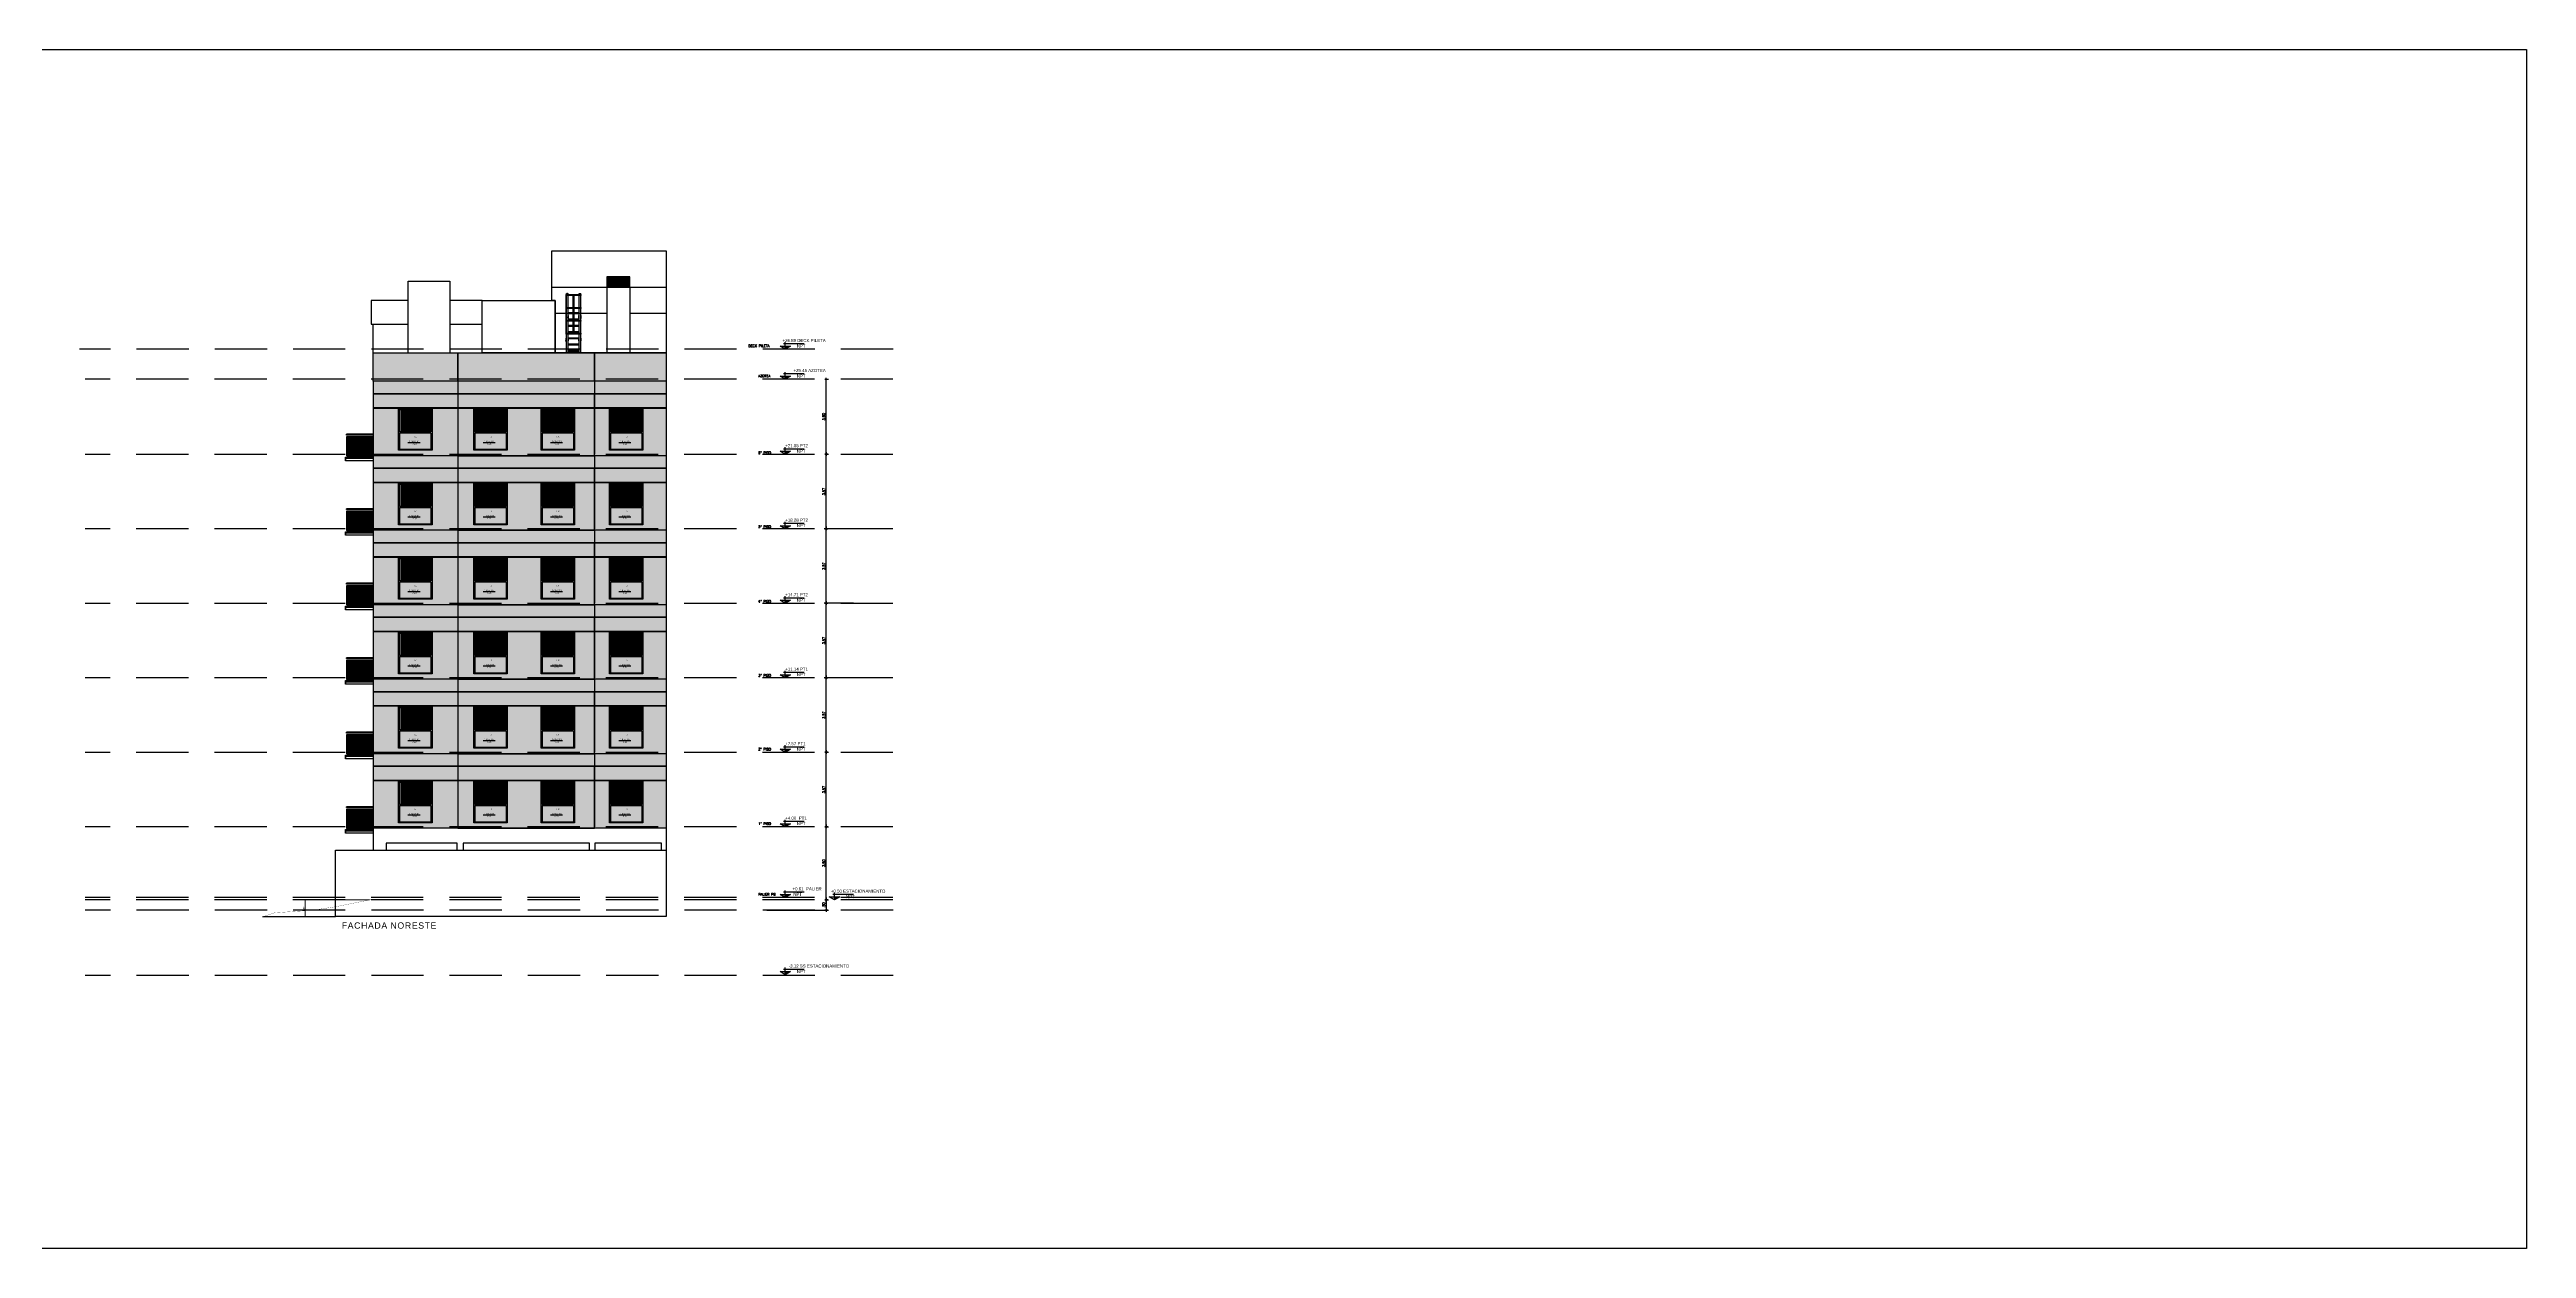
# Model space of a CAD drawing. Header units: metres. Extents: x 126 to 596, y -539 to -70.
# Drawn here: x 477.3 to 596, y -413.3 to -355.8 of the extents above; entities that cross this region are included whole.
import ezdxf
from ezdxf.enums import TextEntityAlignment as Align

# ---------------------------------------------------------------- set-up
doc = ezdxf.new("R2010")
doc.units = ezdxf.units.M
doc.header["$LTSCALE"] = 10
for name, pattern in [('CYPE_RAYA', [0.225, 0.1125, -0.1125]), ('DASHED2', [0.375, 0.25, -0.125]), ('HIDDEN', [0.375, 0.25, -0.125]), ('PHANTOM', [2.5, 1.25, -0.25, 0.25, -0.25, 0.25, -0.25])]:
    doc.linetypes.add(name, pattern=pattern)
for name, color, linetype in [('0-Llamadas', 2, 'Continuous'), ('0.1', 1, 'Continuous'), ('3', 3, 'Continuous'), ('A-Aberturas', 2, 'Continuous'), ('A-NIVELES', 1, 'Continuous'), ('A-Pisos', 1, 'Continuous'), ('Aberturas en Fachadas', 2, 'Continuous'), ('C-LINE', 8, 'PHANTOM'), ('Dr Ejes en bloque', 4, 'Continuous'), ('Expresión Vidrio', 252, 'Continuous'), ('Fachada', 3, 'Continuous'), ('Fachada 02', 2, 'Continuous'), ('PISO', 251, 'Continuous'), ('STEEL', 2, 'Continuous'), ('TCOTA', 1, 'Continuous'), ('Texto', 3, 'Continuous'), ('Texto Detalles Aberturas', 3, 'Continuous')]:
    doc.layers.add(name, color=color, linetype=linetype)
doc.layers.add('M1-Muro Común 20', color=12, linetype='Continuous', transparency=0.5)
doc.styles.add('1-50', font='arial.ttf', dxfattribs={"width": 1.1, "height": 0.075})
doc.styles.add('Arial', font='arial.ttf')
doc.styles.add('COTAS', font='ROMANS.shx', dxfattribs={"width": 0.7})
doc.styles.add('ROMANS', font='arial.ttf', dxfattribs={"width": 1.02, "height": 1.2})
doc.styles.add('T12', font='romans.shx', dxfattribs={"height": 0.12})
doc.dimstyles.new('1-50', dxfattribs={"dimscale": 0, "dimtxt": 0.075, "dimasz": 0.05, "dimexe": 0, "dimexo": 0.025, "dimgap": 0.02, "dimtad": 1, "dimzin": 4, "dimdsep": 46, "dimtxsty": '1-50', "dimblk": 'ARCHTICK', "dimcen": 0.09, "dimclrd": 256, "dimclre": 8, "dimclrt": 2, "dimadec": 0, "dimazin": 3, "dimtfac": 1, "dimtofl": 0, "dimtmove": 2, "dimatfit": 3, "dimldrblk": 'OPEN90', "dimfxl": 1, "dimtolj": 1, "dimtzin": 0, "dimlwd": 18, "dimlwe": 18, "dimarcsym": 0})
doc.dimstyles.new('DIM50', dxfattribs={"dimtxt": 0.12, "dimasz": 0.07, "dimexe": 0.1, "dimexo": 0.05, "dimgap": 0.06, "dimtad": 1, "dimzin": 4, "dimdsep": 46, "dimtxsty": 'T12', "dimblk1": 'COTA1', "dimblk2": 'COTA1', "dimsah": 1, "dimcen": 0.07, "dimclrt": 3, "dimadec": 0, "dimazin": 0, "dimtfac": 1, "dimtmove": 2, "dimatfit": 0, "dimldrblk": 'COTA1', "dimfxl": 1, "dimtolj": 1, "dimtzin": 4, "dimarcsym": 0})

# ---------------------------------------------------------------- blocks, each defined once
blk = doc.blocks.new('COTA1')
for p, q in [((-1.5, 0), (1, 0)), ((0, 1), (0, -1))]:
    blk.add_line(p, q)
at = {"const_width": 0.2}
blk.add_lwpolyline([(-0.5, -0.5), (0.5, 0.5)], dxfattribs=at)
blk = doc.blocks.new('*D64')
at = {"layer": 'Defpoints', "color": 0, "transparency": 16777216}
for p in [(568.96, -294.21), (568.96, -294.21), (568.96, -297.71)]:
    blk.add_point(p, dxfattribs=at)
at = {"layer": 'TCOTA', "color": 0, "lineweight": -2, "transparency": 16777216}
for p, q in [((568.96, -297.64), (568.96, -294.28)), ((569.01, -294.21), (569.06, -294.21)), ((569.01, -297.71), (569.06, -297.71))]:
    blk.add_line(p, q, dxfattribs=at)
at = {"layer": 'TCOTA', "color": 0, "lineweight": -2, "transparency": 16777216, "xscale": 0.07, "yscale": 0.07, "zscale": 0.07}
for p, rotation in [((568.96, -294.21), 90), ((568.96, -297.71), 270)]:
    blk.add_blockref('COTA1', p, dxfattribs=dict(at, rotation=rotation))
at = {"layer": 'TCOTA', "color": 3, "transparency": 16777216, "insert": (568.84, -295.96), "char_height": 0.12, "attachment_point": 5, "rotation": 90, "style": 'T12'}
blk.add_mtext('\\A1;3.50', dxfattribs=at)
blk = doc.blocks.new('*D65')
at = {"layer": 'Defpoints', "color": 0, "transparency": 16777216}
for p in [(568.96, -290.64), (568.96, -290.64), (568.96, -294.21)]:
    blk.add_point(p, dxfattribs=at)
at = {"layer": 'TCOTA', "color": 0, "lineweight": -2, "transparency": 16777216}
for p, q in [((568.96, -294.14), (568.96, -290.71)), ((569.01, -290.64), (569.06, -290.64)), ((569.01, -294.21), (569.06, -294.21))]:
    blk.add_line(p, q, dxfattribs=at)
at = {"layer": 'TCOTA', "color": 0, "lineweight": -2, "transparency": 16777216, "xscale": 0.07, "yscale": 0.07, "zscale": 0.07}
for p, rotation in [((568.96, -290.64), 90), ((568.96, -294.21), 270)]:
    blk.add_blockref('COTA1', p, dxfattribs=dict(at, rotation=rotation))
at = {"layer": 'TCOTA', "color": 3, "transparency": 16777216, "insert": (568.84, -292.43), "char_height": 0.12, "attachment_point": 5, "rotation": 90, "style": 'T12'}
blk.add_mtext('\\A1;3.57', dxfattribs=at)
blk = doc.blocks.new('*D66')
at = {"layer": 'Defpoints', "color": 0, "transparency": 16777216}
for p in [(568.96, -287.07), (570.31, -287.07), (568.96, -290.64)]:
    blk.add_point(p, dxfattribs=at)
at = {"layer": 'TCOTA', "color": 0, "lineweight": -2, "transparency": 16777216}
for p, q in [((570.26, -287.07), (568.86, -287.07)), ((568.96, -290.57), (568.96, -287.14)), ((569.01, -290.64), (569.06, -290.64))]:
    blk.add_line(p, q, dxfattribs=at)
at = {"layer": 'TCOTA', "color": 0, "lineweight": -2, "transparency": 16777216, "xscale": 0.07, "yscale": 0.07, "zscale": 0.07}
for p, rotation in [((568.96, -287.07), 90), ((568.96, -290.64), 270)]:
    blk.add_blockref('COTA1', p, dxfattribs=dict(at, rotation=rotation))
at = {"layer": 'TCOTA', "color": 3, "transparency": 16777216, "insert": (568.84, -288.86), "char_height": 0.12, "attachment_point": 5, "rotation": 90, "style": 'T12'}
blk.add_mtext('\\A1;3.57', dxfattribs=at)
blk = doc.blocks.new('*D67')
at = {"layer": 'Defpoints', "color": 0, "transparency": 16777216}
for p in [(568.96, -276.36), (568.96, -276.36), (570.31, -279.93)]:
    blk.add_point(p, dxfattribs=at)
at = {"layer": 'TCOTA', "color": 0, "lineweight": -2, "transparency": 16777216}
for p, q in [((568.96, -279.86), (568.96, -276.43)), ((569.01, -276.36), (569.06, -276.36)), ((570.26, -279.93), (568.86, -279.93))]:
    blk.add_line(p, q, dxfattribs=at)
at = {"layer": 'TCOTA', "color": 0, "lineweight": -2, "transparency": 16777216, "xscale": 0.07, "yscale": 0.07, "zscale": 0.07}
for p, rotation in [((568.96, -276.36), 90), ((568.96, -279.93), 270)]:
    blk.add_blockref('COTA1', p, dxfattribs=dict(at, rotation=rotation))
at = {"layer": 'TCOTA', "color": 3, "transparency": 16777216, "insert": (568.84, -278.15), "char_height": 0.12, "attachment_point": 5, "rotation": 90, "style": 'T12'}
blk.add_mtext('\\A1;3.57', dxfattribs=at)
blk = doc.blocks.new('*D68')
at = {"layer": 'Defpoints', "color": 0, "transparency": 16777216}
for p in [(568.96, -283.5), (570.31, -283.5), (570.31, -287.07)]:
    blk.add_point(p, dxfattribs=at)
at = {"layer": 'TCOTA', "color": 0, "lineweight": -2, "transparency": 16777216}
for p, q in [((570.26, -283.5), (568.86, -283.5)), ((568.96, -287), (568.96, -283.57)), ((570.26, -287.07), (568.86, -287.07))]:
    blk.add_line(p, q, dxfattribs=at)
at = {"layer": 'TCOTA', "color": 0, "lineweight": -2, "transparency": 16777216, "xscale": 0.07, "yscale": 0.07, "zscale": 0.07}
for p, rotation in [((568.96, -283.5), 90), ((568.96, -287.07), 270)]:
    blk.add_blockref('COTA1', p, dxfattribs=dict(at, rotation=rotation))
at = {"layer": 'TCOTA', "color": 3, "transparency": 16777216, "insert": (568.84, -285.29), "char_height": 0.12, "attachment_point": 5, "rotation": 90, "style": 'T12'}
blk.add_mtext('\\A1;3.57', dxfattribs=at)
blk = doc.blocks.new('*D69')
at = {"layer": 'Defpoints', "color": 0, "transparency": 16777216}
for p in [(568.96, -279.93), (570.31, -279.93), (570.31, -283.5)]:
    blk.add_point(p, dxfattribs=at)
at = {"layer": 'TCOTA', "color": 0, "lineweight": -2, "transparency": 16777216}
for p, q in [((570.26, -279.93), (568.86, -279.93)), ((568.96, -283.43), (568.96, -280)), ((570.26, -283.5), (568.86, -283.5))]:
    blk.add_line(p, q, dxfattribs=at)
at = {"layer": 'TCOTA', "color": 0, "lineweight": -2, "transparency": 16777216, "xscale": 0.07, "yscale": 0.07, "zscale": 0.07}
for p, rotation in [((568.96, -279.93), 90), ((568.96, -283.5), 270)]:
    blk.add_blockref('COTA1', p, dxfattribs=dict(at, rotation=rotation))
at = {"layer": 'TCOTA', "color": 3, "transparency": 16777216, "insert": (568.84, -281.72), "char_height": 0.12, "attachment_point": 5, "rotation": 90, "style": 'T12'}
blk.add_mtext('\\A1;3.57', dxfattribs=at)
blk = doc.blocks.new('*D70')
at = {"layer": 'Defpoints', "color": 0, "transparency": 16777216}
for p in [(568.96, -272.76), (568.96, -272.76), (568.96, -276.36)]:
    blk.add_point(p, dxfattribs=at)
at = {"layer": 'TCOTA', "color": 0, "lineweight": -2, "transparency": 16777216}
for p, q in [((568.96, -276.29), (568.96, -272.83)), ((569.01, -272.76), (569.06, -272.76)), ((569.01, -276.36), (569.06, -276.36))]:
    blk.add_line(p, q, dxfattribs=at)
at = {"layer": 'TCOTA', "color": 0, "lineweight": -2, "transparency": 16777216, "xscale": 0.07, "yscale": 0.07, "zscale": 0.07}
for p, rotation in [((568.96, -272.76), 90), ((568.96, -276.36), 270)]:
    blk.add_blockref('COTA1', p, dxfattribs=dict(at, rotation=rotation))
at = {"layer": 'TCOTA', "color": 3, "transparency": 16777216, "insert": (568.84, -274.56), "char_height": 0.12, "attachment_point": 5, "rotation": 90, "style": 'T12'}
blk.add_mtext('\\A1;3.60', dxfattribs=at)
blk = doc.blocks.new('NivelGen')
blk.add_hatch(color=256).paths.add_polyline_path([(0.25, 0.15), (0, 0.15), (0, 0)])
for p, q in [((-0.08, 0.27), (0.91, 0.27)), ((0, 0), (0, 0.34))]:
    blk.add_line(p, q)
at = {"const_width": 0.01}
blk.add_lwpolyline([(-0.25, 0.15), (0, 0), (0.25, 0.15)], dxfattribs=at)
blk.add_lwpolyline([(0, 0), (-0.25, 0.15), (0.25, 0.15), (0, 0)])
at = {"style": 'COTAS', "width": 0.7}
for tag, p in [('NPT.INT', (0.97, 0.05)), ('NIVEL', (0.97, 0.37))]:
    blk.add_attdef(tag, text='', height=0.2, dxfattribs=at).set_placement(p, align=Align.RIGHT)
blk = doc.blocks.new('*D63')
at = {"layer": 'Defpoints', "color": 0, "transparency": 16777216}
for p in [(568.96, -297.71), (566.07, -298.21), (568.96, -298.21)]:
    blk.add_point(p, dxfattribs=at)
at = {"layer": 'TCOTA', "color": 0, "lineweight": -2, "transparency": 16777216}
for p, q in [((568.96, -297.78), (568.96, -298.14)), ((569.01, -297.71), (569.06, -297.71)), ((566.12, -298.21), (569.06, -298.21))]:
    blk.add_line(p, q, dxfattribs=at)
at = {"layer": 'TCOTA', "color": 0, "lineweight": -2, "transparency": 16777216, "xscale": 0.07, "yscale": 0.07, "zscale": 0.07}
for p, rotation in [((568.96, -297.71), 90), ((568.96, -298.21), 270)]:
    blk.add_blockref('COTA1', p, dxfattribs=dict(at, rotation=rotation))
at = {"layer": 'TCOTA', "color": 3, "transparency": 16777216, "insert": (568.84, -297.96), "char_height": 0.12, "attachment_point": 5, "rotation": 90, "style": 'T12'}
blk.add_mtext('\\A1;.50', dxfattribs=at)
blk = doc.blocks.new('aberturas 2')
at = {"layer": 'Expresión Vidrio'}
h = blk.add_hatch(dxfattribs=at)
h.set_pattern_fill('DOTS', color=252, scale=0.01)
h.set_pattern_definition([(0, (-1009.145685, 397.000675), (0.0079375, 0.015875), [0, -0.015875])])
h.paths.add_polyline_path([(315.62, -169.08), (315.62, -168.08), (316.29, -168.08), (316.29, -169.08)])
h = blk.add_hatch(dxfattribs=at)
h.set_pattern_fill('DOTS', color=252, scale=0.01)
h.set_pattern_definition([(0, (-1009.595685, 397.000675), (0.0079375, 0.015875), [0, -0.015875])])
h.paths.add_polyline_path([(316.34, -169.08), (316.34, -168.08), (317.02, -168.08), (317.02, -169.08)])
h = blk.add_hatch(dxfattribs=at)
h.set_pattern_fill('DOTS', color=252, scale=0.01)
h.set_pattern_definition([(0, (0, -0.05), (0.0079375, 0.015875), [0, -0.015875])])
h.paths.add_polyline_path([(317.07, -169.93), (317.07, -169.15), (315.57, -169.15), (315.57, -169.93)])
at = {"layer": 'A-Aberturas'}
for p, q in [((315.57, -169.15), (315.57, -169.93)), ((315.57, -169.15), (317.07, -169.15)), ((317.07, -169.15), (317.07, -169.93)), ((315.57, -169.93), (317.07, -169.93))]:
    blk.add_line(p, q, dxfattribs=at)
for points in [[(317.12, -169.98), (315.52, -169.98), (315.52, -167.98), (317.12, -167.98)], [(315.57, -169.1), (315.57, -168.03), (317.07, -168.03), (317.07, -169.1)], [(317.07, -168.03), (316.29, -168.03), (316.29, -169.1), (317.07, -169.1)]]:
    blk.add_lwpolyline(points, close=True, dxfattribs=at)
at = {"layer": 'A-Aberturas', "color": 1}
blk.add_lwpolyline([(316.29, -168.08), (315.62, -168.08), (315.62, -169.05), (316.29, -169.05)], dxfattribs=at)
blk.add_lwpolyline([(317.02, -168.08), (316.34, -168.08), (316.34, -169.05), (317.02, -169.05)], close=True, dxfattribs=at)
at = {"layer": 'Texto Detalles Aberturas', "color": 3}
blk.add_line((316.55, -169.62), (315.97, -169.62), dxfattribs=at)
at = {"layer": 'Texto Detalles Aberturas'}
blk.add_lwpolyline([(315.86, -168.53), (315.86, -168.61), (315.92, -168.57)], close=True, dxfattribs=at)
at = {"layer": 'Texto Detalles Aberturas', "color": 3, "style": 'ROMANS'}
for s, p in [('1.60x2.00', (316.03, -169.59)), ('0.20', (316.17, -169.71))]:
    blk.add_text(s, height=0.075, dxfattribs=at).set_placement(p)
for p in [(316.32, -169.33), (316.66, -168.57)]:
    blk.add_text('FIJO', height=0.05, dxfattribs=at).set_placement(p, align=Align.MIDDLE_CENTER)
blk = doc.blocks.new('GGGG')
at = {"layer": '0.1', "transparency": 33554636}
h = blk.add_hatch(color=253, dxfattribs=at)
h.dxf.hatch_style = 1
h.paths.add_polyline_path([(-29.96, -371.45), (-30.02, -371.49), (-29.96, -371.53)], flags=16)
h.paths.add_polyline_path([(-19.67, -371.49), (-19.61, -371.53), (-19.61, -371.45)], flags=16)
h.paths.add_polyline_path([(-20.32, -371.53), (-20.49, -371.53), (-20.49, -371.45), (-20.32, -371.45)], flags=0)
h.paths.add_polyline_path([(-19.97, -372.28), (-20.15, -372.28), (-20.15, -372.21), (-19.97, -372.21)])
h.paths.add_polyline_path([(-28.31, -373.09), (-32.36, -373.16), (-32.36, -373.16), (-28.31, -373.09)])
h.paths.add_polyline_path([(-28.31, -369.59), (-32.36, -369.59), (-32.36, -370.89), (-28.31, -370.89)])
h.paths.add_polyline_path([(-18.32, -369.59), (-21.76, -369.59), (-21.76, -370.89), (-18.32, -370.89)])
at = {"layer": 'M1-Muro Común 20', "transparency": 33554687}
h = blk.add_hatch(color=8, dxfattribs=at)
h.dxf.hatch_style = 1
h.paths.add_polyline_path([(-21.76, -369.59), (-28.31, -369.59), (-28.31, -370.19), (-21.76, -370.19)])
h = blk.add_hatch(color=8, dxfattribs=at)
h.dxf.hatch_style = 1
h.paths.add_polyline_path([(-28.31, -370.21), (-28.31, -373.16), (-21.76, -373.16), (-21.76, -370.21)])
h.paths.add_polyline_path([(-24.31, -370.89), (-22.71, -370.89), (-22.71, -372.89), (-24.31, -372.89)], flags=16)
h.paths.add_polyline_path([(-24.26, -370.94), (-22.76, -370.94), (-22.76, -372.01), (-24.26, -372.01)], flags=0)
h.paths.add_polyline_path([(-24.21, -370.99), (-23.54, -370.99), (-23.54, -370.94), (-22.76, -370.94), (-22.76, -372.01), (-23.54, -372.01), (-23.54, -371.96), (-24.21, -371.96)], flags=0)
h.paths.add_polyline_path([(-23.97, -371.45), (-23.91, -371.49), (-23.97, -371.53)], flags=0)
h.paths.add_polyline_path([(-24.26, -372.06), (-22.76, -372.06), (-22.76, -372.84), (-24.26, -372.84)], flags=0)
h.paths.add_polyline_path([(-25.95, -372.89), (-27.55, -372.89), (-27.55, -370.89), (-25.95, -370.89)], flags=16)
h.paths.add_polyline_path([(-26, -372.01), (-27.5, -372.01), (-27.5, -370.94), (-26, -370.94)], flags=0)
h.paths.add_polyline_path([(-26, -372.01), (-26.77, -372.01), (-26.77, -371.96), (-27.45, -371.96), (-27.45, -370.99), (-26.77, -370.99), (-26.77, -370.94), (-26, -370.94)], flags=0)
h.paths.add_polyline_path([(-26.05, -371.96), (-26.72, -371.96), (-26.72, -370.99), (-26.05, -370.99)], flags=0)
h.paths.add_polyline_path([(-26, -372.06), (-26, -372.84), (-27.5, -372.84), (-27.5, -372.06)], flags=0)
h.paths.add_polyline_path([(-26.49, -371.53), (-26.32, -371.53), (-26.32, -371.45), (-26.49, -371.45)], flags=8)
h.paths.add_polyline_path([(-26.84, -372.28), (-26.66, -372.28), (-26.66, -372.21), (-26.84, -372.21)], flags=8)
h.paths.add_polyline_path([(-27.05, -372.53), (-26.55, -372.53), (-26.55, -372.41), (-27.05, -372.41)], flags=8)
h.paths.add_polyline_path([(-26.91, -372.64), (-26.67, -372.64), (-26.67, -372.53), (-26.91, -372.53)], flags=8)
h.paths.add_polyline_path([(-23.26, -371.53), (-23.08, -371.53), (-23.08, -371.45), (-23.26, -371.45)], flags=8)
h.paths.add_polyline_path([(-23.6, -372.28), (-23.43, -372.28), (-23.43, -372.21), (-23.6, -372.21)], flags=8)
h.paths.add_polyline_path([(-23.82, -372.53), (-23.32, -372.53), (-23.32, -372.41), (-23.82, -372.41)], flags=8)
h.paths.add_polyline_path([(-23.68, -372.64), (-23.44, -372.64), (-23.44, -372.53), (-23.68, -372.53)], flags=8)
at = {"layer": 'M1-Muro Común 20', "transparency": 33554534}
h = blk.add_hatch(color=254, dxfattribs=at)
h.dxf.hatch_style = 1
h.paths.add_polyline_path([(-28.31, -370.89), (-29.54, -370.89), (-29.54, -372.89), (-31.14, -372.89), (-31.14, -370.89), (-32.36, -370.89), (-32.36, -373.16), (-28.31, -373.16)])
h.paths.add_polyline_path([(-18.32, -370.89), (-19.44, -370.89), (-19.44, -372.89), (-21.04, -372.89), (-21.04, -370.89), (-21.76, -370.89), (-21.76, -373.16), (-18.32, -373.16)])
at = {"layer": 'M1-Muro Común 20', "transparency": 33554460}
h = blk.add_hatch(color=141, dxfattribs=at)
h.dxf.hatch_style = 1
h.paths.add_polyline_path([(-33.63, -373.15), (-32.36, -373.15), (-32.36, -372.25), (-33.63, -372.25)])
at = {"layer": 'A-Aberturas'}
blk.add_line((-28.31, -373.16, 0), (-21.76, -373.16, 0), dxfattribs=at)
at = {"layer": 'A-Aberturas', "elevation": 0}
blk.add_lwpolyline([(-28.31, -370.21), (-28.31, -373.16), (-21.76, -373.16), (-21.76, -370.21)], close=True, dxfattribs=at)
at = {"layer": 'A-Aberturas', "color": 253, "elevation": 0}
for points in [[(-32.36, -372.17), (-33.64, -372.17), (-33.64, -372.13)], [(-32.36, -372.13), (-33.64, -372.13)], [(-32.36, -373.15), (-33.63, -373.15), (-33.63, -373.17)], [(-32.36, -373.17), (-33.63, -373.17)], [(-33.55, -373.23), (-33.55, -373.17), (-33.59, -373.17)], [(-33.59, -373.23), (-33.59, -373.17)], [(-32.45, -373.23), (-32.45, -373.17), (-32.41, -373.17)], [(-32.41, -373.23), (-32.41, -373.17)]]:
    blk.add_lwpolyline(points, dxfattribs=at)
blk.add_lwpolyline([(-33.63, -373.15), (-32.36, -373.15), (-32.36, -372.25), (-33.63, -372.25)], close=True, dxfattribs=at)
at = {"layer": 'Fachada'}
for p, q in [((-32.36, -369.59, 0), (-32.36, -373.16, 0)), ((-21.76, -369.59, 0), (-21.76, -373.09, 0)), ((-18.32, -369.59, 0), (-18.32, -373.16, 0))]:
    blk.add_line(p, q, dxfattribs=at)
at = {"layer": 'Fachada', "elevation": 0}
blk.add_lwpolyline([(-28.31, -369.59), (-28.31, -373.09)], dxfattribs=at)
at = {"layer": 'Fachada 02', "color": 1}
for p, q in [((-18.32, -369.59, 0), (-32.36, -369.59, 0)), ((-18.32, -370.19, 0), (-32.36, -370.19, 0)), ((-18.32, -370.21, 0), (-32.36, -370.21, 0)), ((-18.32, -370.87, 0), (-32.36, -370.87, 0)), ((-18.32, -370.89, 0), (-32.36, -370.89, 0)), ((-18.32, -373.16, 0), (-32.36, -373.16, 0))]:
    blk.add_line(p, q, dxfattribs=at)
at = {"layer": 'Fachada 02', "color": 253}
for p, q in [((-33.69, -373.28, 0), (-33.69, -373.23, 0)), ((-33.69, -373.23, 0), (-32.36, -373.23, 0)), ((-33.69, -373.28, 0), (-33.69, -373.23, 0)), ((-33.69, -373.28, 0), (-33.69, -373.4, 0)), ((-33.69, -373.28, 0), (-33.69, -373.4, 0)), ((-32.36, -373.4, 0), (-33.69, -373.4, 0)), ((-32.36, -373.23, 0), (-33.53, -373.23, 0))]:
    blk.add_line(p, q, dxfattribs=at)
at = {"layer": 'Fachada 02', "color": 253, "linetype": 'DASHED2', "elevation": 0}
blk.add_lwpolyline([(-33.69, -373.4), (-33.69, -373.28), (-32.36, -373.28)], dxfattribs=at)
at = {"layer": 'Aberturas en Fachadas'}
for p in [(-346.66, -202.92, 0), (-343.06, -202.92, 0), (-339.83, -202.92, 0), (-336.56, -202.92, 0)]:
    blk.add_blockref('aberturas 2', p, dxfattribs=at)
blk = doc.blocks.new('_Origin')
at = {"color": 0, "linetype": 'ByBlock', "lineweight": -2}
blk.add_line((0, 0), (-1, 0), dxfattribs=at)
blk.add_circle((0, 0), 0.5, dxfattribs=at)
blk = doc.blocks.new('_ArchTick')
at = {"color": 0, "linetype": 'ByBlock', "const_width": 0.15}
blk.add_lwpolyline([(-0.5, -0.5), (0.5, 0.5)], dxfattribs=at)
blk = doc.blocks.new('*D149')
at = {"layer": 'A-Pisos', "color": 8, "lineweight": 18, "transparency": 16777216}
for p, q in [((487.55, -397.41), (489.59, -397.41)), ((492.67, -396.59), (489.59, -396.59))]:
    blk.add_line(p, q, dxfattribs=at)
at = {"layer": 'A-Pisos', "lineweight": 18, "transparency": 16777216}
blk.add_line((489.59, -396.59), (489.59, -397.41), dxfattribs=at)
at = {"layer": 'Defpoints', "color": 0, "transparency": 16777216}
for p in [(487.53, -397.41, 0), (489.59, -397.41), (492.7, -396.59, 0)]:
    blk.add_point(p, dxfattribs=at)
at = {"layer": 'A-Pisos', "lineweight": 18, "transparency": 16777216, "xscale": 0.05, "yscale": 0.05, "zscale": 0.05}
for p, rotation in [((489.59, -396.59), 90), ((489.59, -397.41), 270)]:
    blk.add_blockref('_ArchTick', p, dxfattribs=dict(at, rotation=rotation))
at = {"layer": 'A-Pisos', "color": 2, "transparency": 16777216, "insert": (489.53, -397), "char_height": 0.075, "attachment_point": 5, "rotation": 90, "style": '1-50'}
blk.add_mtext('\\A1;.82', dxfattribs=at)
blk = doc.blocks.new('_Open90')
at = {"color": 0, "linetype": 'ByBlock', "lineweight": -2}
for p, q in [((0, 0), (-1, 0)), ((-0.5, 0.5), (0, 0)), ((0, 0), (-0.5, -0.5))]:
    blk.add_line(p, q, dxfattribs=at)
blk = doc.blocks.new('niveles')
at = {"layer": 'PISO', "linetype": 'HIDDEN'}
for p, q in [((572.165, -271.324, 0), (533.187, -271.324, 0)), ((572.152, -272.764), (533.455, -272.764)), ((572.152, -276.364), (533.455, -276.364)), ((572.152, -279.934), (533.455, -279.934)), ((572.152, -283.504), (533.455, -283.504)), ((572.152, -287.074), (533.455, -287.074)), ((572.152, -290.644), (533.455, -290.644)), ((572.152, -294.214), (533.455, -294.214)), ((572.152, -297.714), (533.455, -297.714)), ((572.165, -298.214), (533.455, -298.214)), ((572.165, -301.334), (533.455, -301.334))]:
    blk.add_line(p, q, dxfattribs=at)
at = {"layer": 'PISO', "color": 41, "linetype": 'HIDDEN', "true_color": 0xf4ee51}
blk.add_line((572.152, -297.604), (533.455, -297.604), dxfattribs=at)
at = {"layer": 'A-NIVELES'}
ref = blk.add_blockref('NivelGen', (566.994, -271.324, 0), dxfattribs=at)
ref.add_attrib('NIVEL', '+26.89 DECK PILETA', dxfattribs={"layer": '0', "height": 0.15, "style": 'Arial'}).set_placement((568.933, -270.981, 0), align=Align.RIGHT)
ref.add_attrib('NPT.INT', 'NPT', dxfattribs={"layer": '0', "height": 0.15, "style": 'Arial'}).set_placement((567.967, -271.243, 0), align=Align.RIGHT)
ref = blk.add_blockref('NivelGen', (566.994, -272.764), dxfattribs=at)
ref.add_attrib('NIVEL', '+25.45 AZOTEA', dxfattribs={"layer": '0', "height": 0.15, "style": 'Arial'}).set_placement((568.933, -272.421), align=Align.RIGHT)
ref.add_attrib('NPT.INT', 'NPT', dxfattribs={"layer": '0', "height": 0.15, "style": 'Arial'}).set_placement((567.967, -272.683), align=Align.RIGHT)
ref = blk.add_blockref('NivelGen', (566.994, -276.364), dxfattribs=at)
ref.add_attrib('NIVEL', '+21.85 PT2', dxfattribs={"layer": '0', "height": 0.15, "style": 'Arial'}).set_placement((568.083, -276.021), align=Align.RIGHT)
ref.add_attrib('NPT.INT', 'NPT', dxfattribs={"layer": '0', "height": 0.15, "style": 'Arial'}).set_placement((567.967, -276.283), align=Align.RIGHT)
ref = blk.add_blockref('NivelGen', (566.994, -279.934), dxfattribs=at)
ref.add_attrib('NIVEL', '+18.28 PT2', dxfattribs={"layer": '0', "height": 0.15, "style": 'Arial'}).set_placement((568.083, -279.591), align=Align.RIGHT)
ref.add_attrib('NPT.INT', 'NPT', dxfattribs={"layer": '0', "height": 0.15, "style": 'Arial'}).set_placement((567.967, -279.853), align=Align.RIGHT)
ref = blk.add_blockref('NivelGen', (566.994, -283.504), dxfattribs=at)
ref.add_attrib('NIVEL', '+14.71 PT2', dxfattribs={"layer": '0', "height": 0.15, "style": 'Arial'}).set_placement((568.083, -283.161), align=Align.RIGHT)
ref.add_attrib('NPT.INT', 'NPT', dxfattribs={"layer": '0', "height": 0.15, "style": 'Arial'}).set_placement((567.967, -283.423), align=Align.RIGHT)
ref = blk.add_blockref('NivelGen', (566.994, -287.074), dxfattribs=at)
ref.add_attrib('NIVEL', '+11.14 PT1', dxfattribs={"layer": '0', "height": 0.15, "style": 'Arial'}).set_placement((568.083, -286.731), align=Align.RIGHT)
ref.add_attrib('NPT.INT', 'NPT', dxfattribs={"layer": '0', "height": 0.15, "style": 'Arial'}).set_placement((567.967, -286.993), align=Align.RIGHT)
ref = blk.add_blockref('NivelGen', (566.994, -290.644), dxfattribs=at)
ref.add_attrib('NIVEL', '+7.57 PT1', dxfattribs={"layer": '0', "height": 0.15, "style": 'Arial'}).set_placement((567.966, -290.301), align=Align.RIGHT)
ref.add_attrib('NPT.INT', 'NPT', dxfattribs={"layer": '0', "height": 0.15, "style": 'Arial'}).set_placement((567.967, -290.563), align=Align.RIGHT)
ref = blk.add_blockref('NivelGen', (566.994, -294.214), dxfattribs=at)
ref.add_attrib('NIVEL', '+4.00  PT1', dxfattribs={"layer": '0', "height": 0.15, "style": 'Arial'}).set_placement((568.025, -293.871), align=Align.RIGHT)
ref.add_attrib('NPT.INT', 'NPT', dxfattribs={"layer": '0', "height": 0.15, "style": 'Arial'}).set_placement((567.967, -294.133), align=Align.RIGHT)
ref = blk.add_blockref('NivelGen', (566.994, -297.604), dxfattribs=at)
ref.add_attrib('NIVEL', '+0.61  PALIER', dxfattribs={"layer": '0', "height": 0.15, "style": 'Arial'}).set_placement((568.735, -297.261), align=Align.RIGHT)
ref.add_attrib('NPT.INT', 'NPT', dxfattribs={"layer": '0', "height": 0.15, "style": 'Arial'}).set_placement((567.799, -297.523), align=Align.RIGHT)
ref = blk.add_blockref('NivelGen', (569.353, -297.714), dxfattribs=at)
ref.add_attrib('NIVEL', '+0.50 ESTACIONAMIENTO', dxfattribs={"layer": '0', "height": 0.15, "style": 'Arial'}).set_placement((571.793, -297.371), align=Align.RIGHT)
ref.add_attrib('NPT.INT', 'NPT', dxfattribs={"layer": '0', "height": 0.15, "style": 'Arial'}).set_placement((570.326, -297.633), align=Align.RIGHT)
ref = blk.add_blockref('NivelGen', (566.994, -301.302), dxfattribs=at)
ref.add_attrib('NIVEL', '-3.12 SS ESTACIONAMIENTO', dxfattribs={"layer": '0', "height": 0.15, "style": 'Arial'}).set_placement((570.059, -300.959), align=Align.RIGHT)
ref.add_attrib('NPT.INT', 'NPT', dxfattribs={"layer": '0', "height": 0.15, "style": 'Arial'}).set_placement((567.967, -301.222), align=Align.RIGHT)
at = {"layer": 'Texto', "style": 'T12'}
for s, p in [('DECK PILETA', (565.228, -271.226, 0)), ('AZOTEA', (565.701, -272.666)), ('6° PISO', (565.701, -276.348)), ('5° PISO', (565.701, -279.893)), ('4° PISO', (565.701, -283.473)), ('3° PISO', (565.701, -287.019)), ('2° PISO', (565.701, -290.555)), ('1° PISO', (565.701, -294.122)), ('PALIER PB', (565.701, -297.512))]:
    blk.add_text(s, height=0.12, dxfattribs=at).set_placement(p)
at = {"layer": 'TCOTA'}
for base, p1, p2, picture, middle in [((568.96, -272.764), (568.96, -276.364), (568.96, -272.764), '*D70', (568.84, -274.564)), ((568.96, -276.364), (570.313, -279.934), (568.96, -276.364), '*D67', (568.84, -278.149)), ((568.96, -279.934), (570.313, -283.504), (570.313, -279.934), '*D69', (568.84, -281.719)), ((568.96, -283.504), (570.313, -287.074), (570.313, -283.504), '*D68', (568.84, -285.289)), ((568.96, -287.074), (568.96, -290.644), (570.313, -287.074), '*D66', (568.84, -288.859)), ((568.96, -290.644), (568.96, -294.214), (568.96, -290.644), '*D65', (568.84, -292.429)), ((568.96, -294.214), (568.96, -297.714), (568.96, -294.214), '*D64', (568.84, -295.964)), ((568.96, -298.214), (568.96, -297.714), (566.069, -298.214), '*D63', (568.84, -297.964))]:
    dim = blk.add_linear_dim(base=base, p1=p1, p2=p2, angle=90, dimstyle='DIM50', override={"dimarcsym": 1}, dxfattribs=at)
    dim.commit()
    dim.dimension.update_dxf_attribs({"geometry": picture, "text_midpoint": middle})

msp = doc.modelspace()

# ---------------------------------------------------------------- hatches: boundary and pattern name
at = {"layer": '0.1', "transparency": 33554636}
h = msp.add_hatch(color=253, dxfattribs=at)
h.dxf.hatch_style = 1
h.paths.add_polyline_path([(492.845, -370.375), (496.9, -370.375), (496.9, -371.745), (492.845, -371.745)])
h = msp.add_hatch(color=253, dxfattribs=at)
h.dxf.hatch_style = 1
h.paths.add_polyline_path([(503.447, -370.375), (506.885, -370.375), (506.885, -371.745), (503.447, -371.745)])
at = {"layer": 'M1-Muro Común 20', "transparency": 33554687}
h = msp.add_hatch(color=8, dxfattribs=at)
h.dxf.hatch_style = 1
h.paths.add_polyline_path([(496.9, -370.375), (503.447, -370.375), (503.447, -371.745), (496.9, -371.745)])
h = msp.add_hatch(dxfattribs=at)
h.set_pattern_fill('GRAVEL', color=256)
h.set_pattern_definition([(228.0128, (78.676, 16.4742), (-203.2, -228.6), [3.4172, -338.30484]), (184.96974, (76.39, 13.9342), (304.7999999, 25.4000014), [5.86405, -580.5405]), (132.51045, (70.548, 13.4262), (254, -279.4), [4.1348, -409.3472]), (267.2737, (60.642, 7.0762), (25.4, 508), [5.34005, -528.6644]), (292.83365, (60.388, 1.7422), (-127, 304.8), [5.23634, -518.3981]), (357.2737, (62.42, -3.0838), (-508, 25.4), [5.34005, -528.6644]), (37.69424, (67.75395, -3.3378), (-330.2, -254), [7.06194, -699.13115]), (72.25533, (73.34195, 0.9802), (177.8, 558.8), [6.6672, -660.05257]), (121.42957, (75.374, 7.3302), (-203.2, 330.2), [5.35813, -530.45546]), (175.23636, (72.58, 11.9022), (279.4, -25.4), [6.1171, -299.7394]), (222.39744, (66.48395, 12.4102), (-304.8, -279.4), [7.9108, -783.16773]), (138.81407, (85.788, 6.8222), (-177.8, 152.4), [2.70005, -267.30566]), (171.46923, (83.756, 8.6002), (330.2, -50.8), [5.1368, -508.5464]), (225, (78.676, 9.362), (-4e-15, -25.4), [3.5921, -32.3289]), (203.1986, (76.898, 12.4102), (127, 50.8), [1.9344, -191.5062]), (291.8014, (75.12, 11.648), (-25.4, 76.2), [2.73566, -134.0475]), (30.96376, (76.136, 9.108), (76.2, 50.8), [4.4432, -143.663]), (161.565, (79.946, 11.394), (50.8, -25.4), [3.2129, -77.109]), (16.38954, (60.388, 11.6482), (254, 76.2), [4.5009, -445.58827]), (70.34618, (64.706, 12.9182), (-101.6, -279.4), [3.776, -373.82216]), (293.1986, (79.946, 16.4742), (-50.8, 127), [3.8688, -189.5718]), (343.61046, (81.47, 12.9182), (-254, 76.2), [4.5009, -445.58827]), (339.44395, (60.388, -4.0998), (-127, 50.8), [4.34035, -212.67734]), (294.77514, (64.452, -5.6238), (-127, 279.4), [3.6367, -360.03593]), (66.8014, (80.2, -8.9258), (50.8, 127), [3.8688, -189.5718]), (17.35402, (81.724, -5.3698), (-330.2, -101.6), [4.2578, -421.52376]), (69.44395, (67.754, -8.9258), (-50.8, -127), [2.1702, -214.8475]), (101.3099, (78.676, -8.926), (-25.4, 101.6), [1.29515, -128.21995]), (165.9638, (78.422, -7.656), (76.2, -25.4), [5.2363, -99.49055]), (186.009, (73.342, -6.3858), (254, 25.4), [4.85267, -480.41365]), (303.6901, (76.136, 6.822), (-25.4, 50.8), [3.6632, -87.9178]), (353.15723, (78.168, 3.7742), (431.8, -50.8), [6.39557, -633.1601]), (60.9454, (84.518, 3.0122), (-101.6, -177.8), [2.6151, -258.8939]), (90, (85.788, 5.298), (-25.4, 25.4), [1.524, -23.876]), (120.25644, (72.834, -5.6238), (101.6, -177.8), [3.5287, -349.3394]), (48.0128, (71.056, -2.5758), (203.2, 228.6), [6.8344, -334.8876]), (0, (75.628, 2.504), (25.4, 25.4), [6.604, -18.796]), (325.30485, (82.232, 2.5042), (254, -177.8), [4.0161, -397.59317]), (254.0546, (85.534, 0.2182), (-25.4, -101.6), [3.6983, -181.2165]), (207.64598, (84.518, -3.3378), (-482.6, -254), [6.02145, -596.12464]), (175.42608, (79.184, -6.1318), (-330.2, 25.4), [6.3703, -630.65846])])
h.paths.add_polyline_path([(527.305, -406.021), (528.673, -406.021), (528.673, -403.021), (527.305, -403.021)])

# ---------------------------------------------------------------- linework, layer by layer
at = {"layer": '0-Llamadas'}
for p, q in [((502.099, -369.442, 0), (502.099, -367.632, 0)), ((502.11, -369.442, 0), (502.11, -367.632, 0)), ((502.429, -368.212, 0), (502.429, -367.632, 0)), ((502.469, -368.212, 0), (502.469, -367.632, 0)), ((502.789, -369.442, 0), (502.789, -367.632, 0)), ((502.799, -369.442, 0), (502.799, -367.632, 0)), ((502.429, -368.827, 0), (502.429, -368.252, 0)), ((502.429, -369.442, 0), (502.429, -368.867, 0)), ((502.469, -368.827, 0), (502.469, -368.252, 0)), ((502.469, -369.442, 0), (502.469, -368.867, 0))]:
    msp.add_line(p, q, dxfattribs=at)
at = {"layer": '0-Llamadas', "elevation": 0}
for points in [[(502.099, -367.592), (502.799, -367.592), (502.799, -367.632), (502.099, -367.632)], [(502.099, -368.212), (502.799, -368.212), (502.799, -368.252), (502.099, -368.252)], [(502.099, -368.827), (502.799, -368.827), (502.799, -368.867), (502.099, -368.867)], [(502.099, -369.442), (502.799, -369.442), (502.799, -369.482), (502.099, -369.482)]]:
    msp.add_lwpolyline(points, close=True, dxfattribs=at)
at = {"layer": '0.1', "color": 252}
for p, q in [((498.064, -368.459, 0), (498.064, -367.865, 0)), ((492.845, -370.567, 0), (492.845, -369.001, 0))]:
    msp.add_line(p, q, dxfattribs=at)
at = {"layer": '0.1'}
for p, q in [((505.145, -366.736, 0), (504.035, -366.736, 0)), ((505.145, -366.786, 0), (504.035, -366.786, 0)), ((505.145, -366.836, 0), (504.035, -366.836, 0)), ((505.145, -366.886, 0), (504.035, -366.886, 0)), ((505.145, -366.936, 0), (504.035, -366.936, 0)), ((505.145, -366.986, 0), (504.035, -366.986, 0)), ((505.145, -367.036, 0), (504.035, -367.036, 0)), ((505.145, -367.086, 0), (504.035, -367.086, 0)), ((505.145, -367.136, 0), (504.035, -367.136, 0)), ((505.145, -367.186, 0), (504.035, -367.186, 0)), ((504.035, -367.236, 0), (505.145, -367.236, 0))]:
    msp.add_line(p, q, dxfattribs=at)
at = {"layer": '0.1', "color": 252, "elevation": 0}
for points in [[(501.414, -365.49), (506.885, -365.49), (506.885, -370.375), (501.564, -370.375), (501.564, -367.865), (501.414, -367.865), (501.414, -365.49)], [(494.525, -367.865), (492.745, -367.865), (492.745, -369.001), (494.525, -369.001)], [(496.525, -369.001), (498.064, -369.001), (498.064, -367.865), (496.525, -367.865)], [(501.414, -367.236), (506.885, -367.236)], [(504.035, -368.492), (501.564, -368.492)], [(506.885, -368.492), (505.145, -368.492)]]:
    msp.add_lwpolyline(points, dxfattribs=at)
msp.add_lwpolyline([(498.064, -367.865), (501.564, -367.865), (501.564, -370.375), (498.064, -370.375)], close=True, dxfattribs=at)
at = {"layer": '0.1', "elevation": 0}
msp.add_lwpolyline([(504.035, -367.236), (505.145, -367.236), (505.145, -366.736), (504.035, -366.736)], close=True, dxfattribs=at)
for points in [[(505.145, -367.236), (504.035, -367.236), (504.035, -370.375)], [(505.145, -367.236), (505.145, -367.236), (505.145, -370.375)]]:
    msp.add_lwpolyline(points, dxfattribs=at)
at = {"layer": '3', "linetype": 'Continuous', "const_width": 0.01, "elevation": 0}
msp.add_lwpolyline([(487.525, -397.414), (488.125, -397.214), (489.924, -397.094), (491.049, -396.924)], dxfattribs=at)
at = {"layer": '3', "linetype": 'CYPE_RAYA', "const_width": 0.01, "elevation": 0}
msp.add_lwpolyline([(491.049, -396.924), (492.697, -396.595), (494.242, -396.595)], dxfattribs=at)
at = {"layer": 'A-Aberturas'}
for p, q in [((492.843, -393.085, 0), (492.843, -394.215, 0)), ((506.885, -393.095, 0), (506.885, -394.215, 0))]:
    msp.add_line(p, q, dxfattribs=at)
msp.add_lwpolyline([(126.138, -355.844), (596.014, -355.844), (596.014, -413.301), (126.138, -413.301)], close=True, dxfattribs=at)
at = {"layer": 'A-Aberturas', "color": 3, "elevation": 0}
for points in [[(492.845, -370.375), (496.9, -370.375), (496.9, -371.745), (492.845, -371.745)], [(496.9, -370.375), (503.447, -370.375), (503.447, -371.745), (496.9, -371.745)], [(503.447, -370.375), (506.885, -370.375), (506.885, -371.745), (503.447, -371.745)]]:
    msp.add_lwpolyline(points, close=True, dxfattribs=at)
at = {"layer": 'A-Aberturas', "elevation": 0}
for points in [[(493.467, -394.215), (496.867, -394.215), (496.867, -393.885), (493.467, -393.885)], [(497.165, -394.215), (503.217, -394.215), (503.217, -393.885), (497.165, -393.885)], [(503.467, -394.215), (506.667, -394.215), (506.667, -393.885), (503.467, -393.885)], [(506.885, -397.394), (491.049, -397.394), (491.049, -394.215), (506.885, -394.215)]]:
    msp.add_lwpolyline(points, close=True, dxfattribs=at)
msp.add_lwpolyline([(487.587, -397.394), (491.049, -397.394)], dxfattribs=at)
at = {"layer": 'A-Pisos', "elevation": 0}
msp.add_lwpolyline([(494.525, -370.375), (494.525, -366.945), (496.525, -366.945), (496.525, -370.375)], dxfattribs=at)
at = {"layer": 'C-LINE', "linetype": 'ByBlock', "lineweight": 5, "ltscale": 3, "elevation": 0}
for points in [[(502.099, -368.742), (502.079, -368.742), (502.079, -368.592), (502.099, -368.592)], [(502.184, -368.592), (502.209, -368.592), (502.209, -368.742), (502.184, -368.742)], [(502.714, -368.592), (502.689, -368.592), (502.689, -368.742), (502.714, -368.742)], [(502.799, -368.742), (502.819, -368.742), (502.819, -368.592), (502.799, -368.592)], [(502.104, -369.804), (502.079, -369.804), (502.079, -369.674), (502.104, -369.674)], [(502.209, -369.694), (502.209, -369.804), (502.184, -369.804)], [(502.689, -369.694), (502.689, -369.804), (502.714, -369.804)], [(502.794, -369.804), (502.819, -369.804), (502.819, -369.674), (502.794, -369.674)]]:
    msp.add_lwpolyline(points, dxfattribs=at)
at = {"layer": 'STEEL', "color": 1}
for p, q in [((502.104, -370.375, 0), (502.104, -367.542, 0)), ((502.104, -367.542, 0), (502.184, -367.542, 0)), ((502.184, -370.375, 0), (502.184, -367.542, 0)), ((502.714, -367.542, 0), (502.794, -367.542, 0)), ((502.714, -370.375, 0), (502.714, -367.542, 0)), ((502.794, -370.375, 0), (502.794, -367.542, 0))]:
    msp.add_line(p, q, dxfattribs=at)
at = {"layer": 'STEEL', "color": 1, "elevation": 0}
for points in [[(502.184, -368.494), (502.714, -368.494), (502.714, -368.469), (502.184, -368.469)], [(502.184, -368.794), (502.714, -368.794), (502.714, -368.769), (502.184, -368.769)], [(502.184, -369.094), (502.714, -369.094), (502.714, -369.069), (502.184, -369.069)], [(502.184, -369.394), (502.714, -369.394), (502.714, -369.369), (502.184, -369.369)], [(502.184, -369.694), (502.714, -369.694), (502.714, -369.669), (502.184, -369.669)], [(502.184, -369.994), (502.714, -369.994), (502.714, -369.969), (502.184, -369.969)], [(502.184, -370.294), (502.714, -370.294), (502.714, -370.269), (502.184, -370.269)]]:
    msp.add_lwpolyline(points, close=True, dxfattribs=at)

# ---------------------------------------------------------------- block references
for p in [(525.205, -2.15), (525.205, -5.72), (525.205, -9.29), (525.205, -12.86), (525.205, -16.43), (525.205, -20)]:
    msp.add_blockref('GGGG', p)
at = {"layer": '0-Llamadas', "color": 1, "lineweight": -2, "yscale": 0.025, "zscale": 0.025}
for p, xscale, rotation in [((502.144, -367.542, 0), -0.025, 124.7157970206482), ((502.146, -368.228, 0), 0.025, 37.06349331551745), ((502.161, -368.676, 0), 0.025, 37.06349331551745), ((502.221, -369.082, 0), -0.025, 210.9082230305049), ((502.079, -369.804, 0), 0.025, 37.06349331551745)]:
    msp.add_blockref('_Origin', p, dxfattribs=dict(at, xscale=xscale, rotation=rotation))
at = {"layer": 'Dr Ejes en bloque'}
msp.add_blockref('niveles', (-54.405, -98.881, 0), dxfattribs=at)

# ---------------------------------------------------------------- texts
at = {"layer": 'Texto', "color": 6, "insert": (491.344, -397.676), "char_height": 0.4, "width": 12.01078, "attachment_point": 1, "line_spacing_factor": 0.72, "style": 'Arial'}
msp.add_mtext('{\\H0.75x;\\T1.1;FACHADA NORESTE}', dxfattribs=at)

# ---------------------------------------------------------------- dimensions: what is measured, and where the dimension line sits
at = {"layer": 'A-Pisos'}
dim = msp.add_linear_dim(base=(489.587, -397.414), p1=(492.697, -396.595, 0), p2=(487.525, -397.414, 0), angle=90, dimstyle='1-50', override={"dimscale": 1}, dxfattribs=at)
dim.commit()
dim.dimension.update_dxf_attribs({"geometry": '*D149', "text_midpoint": (489.529, -397.004)})

doc.saveas('drawing.dxf')
